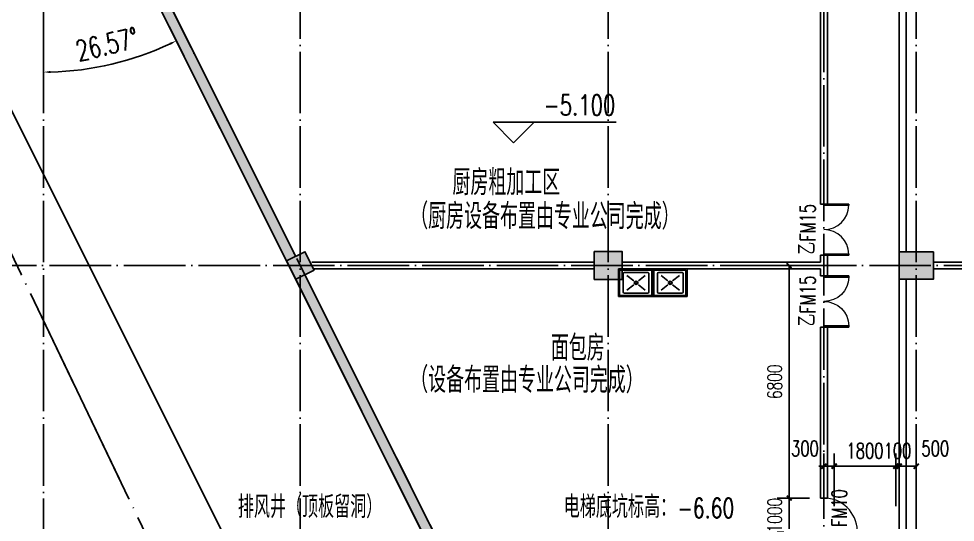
# Model space of a CAD drawing. Extents: x 246015 to 608740, y -108003 to 88400.
# Drawn here: x 299127 to 326492, y -18969 to -4243 of the extents above; entities that cross this region are included whole.
import ezdxf

# ---------------------------------------------------------------- set-up
doc = ezdxf.new("R2010")
doc.units = 0
doc.header["$LTSCALE"] = 3000
doc.header["$MEASUREMENT"] = 0
doc.header["$PDMODE"] = 1
doc.linetypes.add('DOTE', pattern=[2.42, 2, -0.2, 0.02, -0.2])
doc.layers.get('0').update_dxf_attribs({"linetype": 'CONTINUOUS'})
doc.layers.get('DEFPOINTS').update_dxf_attribs({"linetype": 'CONTINUOUS'})
for name, color, linetype in [('column', 9, 'CONTINUOUS'), ('DIM_ELEV', 3, 'CONTINUOUS'), ('dote', 1, 'DOTE'), ('LVTRY', 6, 'CONTINUOUS'), ('PUB_DIM', 3, 'CONTINUOUS'), ('PUB_HATCH', 8, 'CONTINUOUS'), ('PUB_TEXT', 7, 'CONTINUOUS'), ('stair', 2, 'CONTINUOUS'), ('WALL', 9, 'CONTINUOUS'), ('WINDOW', 4, 'CONTINUOUS'), ('WINDOW_TEXT', 7, 'CONTINUOUS')]:
    doc.layers.add(name, color=color, linetype=linetype)
doc.layers.add('红线', color=7, linetype='CONTINUOUS', true_color=0xe0150b)
doc.styles.add('_TCH_DIM', font='SIMPLEX', dxfattribs={"bigfont": 'GBCBIG'})
doc.styles.add('_TCH_WINDOW', font='SIMPLEX', dxfattribs={"bigfont": 'GBCBIG'})
doc.styles.add('DIM_FONT', font='simplex.shx', dxfattribs={"width": 0.7, "bigfont": 'hztxt.shx'})
doc.dimstyles.new('ANGL200', dxfattribs={"dimscale": 2, "dimtxt": 300, "dimasz": 100, "dimexe": 250, "dimexo": 300, "dimgap": 150, "dimtad": 1, "dimdec": 0, "dimzin": 0, "dimdsep": 46, "dimtxsty": 'DIM_FONT', "dimcen": 0.09, "dimclrt": 7, "dimazin": 2, "dimtfac": 1, "dimtdec": 0, "dimtix": 1, "dimtmove": 2, "dimatfit": 3, "dimfxl": 0, "dimtolj": 1, "dimtzin": 0, "dimarcsym": 0})
doc.dimstyles.new('DIMN140', dxfattribs={"dimscale": 1.4, "dimtxt": 300, "dimasz": 100, "dimexe": 250, "dimexo": 300, "dimgap": 150, "dimtad": 1, "dimdec": 0, "dimzin": 0, "dimdsep": 46, "dimtxsty": 'DIM_FONT', "dimblk": 'ARCHTICK', "dimcen": 0.09, "dimclrt": 7, "dimazin": 2, "dimtfac": 1, "dimtdec": 0, "dimtix": 1, "dimtmove": 2, "dimatfit": 3, "dimfxl": 0, "dimtolj": 1, "dimtzin": 0, "dimarcsym": 0})
doc.dimstyles.new('DIMN150', dxfattribs={"dimscale": 1.5, "dimtxt": 300, "dimasz": 100, "dimexe": 250, "dimexo": 300, "dimgap": 150, "dimtad": 1, "dimdec": 0, "dimzin": 0, "dimdsep": 46, "dimtxsty": 'DIM_FONT', "dimblk": 'ARCHTICK', "dimcen": 0.09, "dimclrt": 7, "dimazin": 2, "dimtfac": 1, "dimtdec": 0, "dimtix": 1, "dimtmove": 2, "dimatfit": 3, "dimfxl": 0, "dimtolj": 1, "dimtzin": 0, "dimarcsym": 0})
doc.dimstyles.new('DIMN200', dxfattribs={"dimscale": 2, "dimtxt": 300, "dimasz": 100, "dimexe": 250, "dimexo": 300, "dimgap": 150, "dimtad": 1, "dimdec": 0, "dimzin": 0, "dimdsep": 46, "dimtxsty": 'DIM_FONT', "dimblk": 'ARCHTICK', "dimcen": 0.09, "dimclrt": 7, "dimazin": 2, "dimtfac": 1, "dimtdec": 0, "dimtix": 1, "dimtmove": 2, "dimatfit": 3, "dimfxl": 0, "dimtolj": 1, "dimtzin": 0, "dimarcsym": 0})

# ---------------------------------------------------------------- blocks, each defined once
blk = doc.blocks.new('洗涤池')
at = {"layer": 'LVTRY'}
for p, q in [((31, 38), (31, 775)), ((31, 775), (969, 775)), ((136, 135), (136, 675)), ((173, 705), (848, 705)), ((442, 460), (241, 621)), ((580, 460), (781, 621)), ((886, 675), (886, 135)), ((969, 775), (969, 38)), ((1000, 800), (1000, 0)), ((241, 189), (442, 350)), ((781, 189), (580, 350)), ((31, 38), (969, 38)), ((848, 105), (173, 105))]:
    blk.add_line(p, q, dxfattribs=at)
blk.add_lwpolyline([(1000, 0), (0, 0), (0, 800), (1000, 800)], dxfattribs=at)
for centre, major_axis, start_param, end_param in [((173, 675), (-37.5, 0), 4.712389, 6.283185), ((848, 675), (37.5, 0), 0, 1.570796), ((173, 135), (-37.5, 0), 0, 1.570796), ((848, 135), (-37.5, 0), 1.570796, 3.141593)]:
    blk.add_ellipse(centre, major_axis=major_axis, ratio=0.8, start_param=start_param, end_param=end_param, dxfattribs=at)
for major_axis in [(-56.2, 0), (-37.5, 0)]:
    blk.add_ellipse((511, 405), major_axis=major_axis, ratio=0.8, dxfattribs=at)
blk = doc.blocks.new('_ARCHTICK')
at = {"color": 0, "linetype": 'ByBlock', "const_width": 0.4}
blk.add_lwpolyline([(-0.5, -0.5), (0.5, 0.5)], dxfattribs=at)
blk = doc.blocks.new('*D319')
at = {"layer": 'DEFPOINTS', "color": 0}
for p in [(321638, -18261), (322654, -18261), (322654, -19261)]:
    blk.add_point(p, dxfattribs=at)
at = {"layer": 'PUB_DIM', "color": 0, "lineweight": -2}
for p, q in [((322234, -18261), (321288, -18261)), ((321638, -18261), (321638, -18121)), ((321638, -19261), (321638, -18261)), ((322234, -19261), (321288, -19261)), ((321638, -19261), (321638, -19401))]:
    blk.add_line(p, q, dxfattribs=at)
at = {"layer": 'PUB_DIM', "color": 0, "lineweight": -2, "xscale": 140, "yscale": 140, "zscale": 140}
for p, rotation in [((321638, -18261), 270), ((321638, -19261), 90)]:
    blk.add_blockref('_ARCHTICK', p, dxfattribs=dict(at, rotation=rotation))
at = {"layer": 'PUB_DIM', "color": 7, "insert": (321218, -18761), "char_height": 420, "attachment_point": 5, "rotation": 90, "style": 'DIM_FONT'}
blk.add_mtext('\\A1;1000', dxfattribs=at)
blk = doc.blocks.new('*D320')
at = {"layer": 'DEFPOINTS', "color": 0}
for p in [(321638, -11461), (322654, -11461), (322654, -18261)]:
    blk.add_point(p, dxfattribs=at)
at = {"layer": 'PUB_DIM', "color": 0, "lineweight": -2}
for p, q in [((322234, -11461), (321288, -11461)), ((321638, -18261), (321638, -11461)), ((322234, -18261), (321288, -18261))]:
    blk.add_line(p, q, dxfattribs=at)
at = {"layer": 'PUB_DIM', "color": 0, "lineweight": -2, "xscale": 140, "yscale": 140, "zscale": 140}
for p, rotation in [((321638, -11461), 90), ((321638, -18261), 270)]:
    blk.add_blockref('_ARCHTICK', p, dxfattribs=dict(at, rotation=rotation))
at = {"layer": 'PUB_DIM', "color": 7, "insert": (321218, -14861), "char_height": 420, "attachment_point": 5, "rotation": 90, "style": 'DIM_FONT'}
blk.add_mtext('\\A1;6800', dxfattribs=at)
blk = doc.blocks.new('*D461')
at = {"layer": 'DEFPOINTS', "color": 0}
for p in [(298395, 2059), (323892, -48935), (320714, -50524)]:
    blk.add_point(p, dxfattribs=at)
at = {"layer": 'PUB_DIM', "color": 0, "lineweight": -2}
for p, q in [((297859, 1791), (294770, 247)), ((295217, 470), (320714, -50524)), ((323356, -49203), (320267, -50747))]:
    blk.add_line(p, q, dxfattribs=at)
at = {"layer": 'PUB_DIM', "color": 0, "lineweight": -2, "xscale": 200, "yscale": 200, "zscale": 200}
for p, rotation in [((295217, 470), 116.5650511717847), ((320714, -50524), 296.5650511717847)]:
    blk.add_blockref('_ARCHTICK', p, dxfattribs=dict(at, rotation=rotation))
at = {"layer": 'PUB_DIM', "color": 7, "insert": (308502, -24758), "char_height": 600, "attachment_point": 5, "rotation": 296.5651, "style": 'DIM_FONT'}
blk.add_mtext('\\A1;57013', dxfattribs=at)
blk = doc.blocks.new('*D957')
at = {"layer": 'DEFPOINTS', "color": 0}
for p in [(325354, -17329), (324854, -18947), (325354, -18947)]:
    blk.add_point(p, dxfattribs=at)
at = {"layer": 'PUB_DIM', "color": 0, "lineweight": -2}
for p, q in [((324854, -18497), (324854, -16954)), ((325354, -18497), (325354, -16954)), ((324854, -17329), (325354, -17329))]:
    blk.add_line(p, q, dxfattribs=at)
at = {"layer": 'PUB_DIM', "color": 0, "lineweight": -2, "xscale": 150, "yscale": 150, "zscale": 150, "rotation": 180}
blk.add_blockref('_ARCHTICK', (324854, -17329), dxfattribs=at)
at = {"layer": 'PUB_DIM', "color": 0, "lineweight": -2, "xscale": 150, "yscale": 150, "zscale": 150}
blk.add_blockref('_ARCHTICK', (325354, -17329), dxfattribs=at)
at = {"layer": 'PUB_DIM', "color": 7, "insert": (325909, -16812), "char_height": 450, "attachment_point": 5, "style": 'DIM_FONT'}
blk.add_mtext('\\A1;500', dxfattribs=at)
blk = doc.blocks.new('*D958')
at = {"layer": 'DEFPOINTS', "color": 0}
for p in [(324854, -17329), (324754, -18947), (324854, -18947)]:
    blk.add_point(p, dxfattribs=at)
at = {"layer": 'PUB_DIM', "color": 0, "lineweight": -2}
for p, q in [((324754, -18497), (324754, -16954)), ((324854, -18497), (324854, -16954)), ((324754, -17329), (324604, -17329)), ((324754, -17329), (324854, -17329)), ((324854, -17329), (325004, -17329))]:
    blk.add_line(p, q, dxfattribs=at)
at = {"layer": 'PUB_DIM', "color": 0, "lineweight": -2, "xscale": 150, "yscale": 150, "zscale": 150}
blk.add_blockref('_ARCHTICK', (324754, -17329), dxfattribs=at)
at = {"layer": 'PUB_DIM', "color": 0, "lineweight": -2, "xscale": 150, "yscale": 150, "zscale": 150, "rotation": 180}
blk.add_blockref('_ARCHTICK', (324854, -17329), dxfattribs=at)
at = {"layer": 'PUB_DIM', "color": 7, "insert": (324804, -16879), "char_height": 450, "attachment_point": 5, "style": 'DIM_FONT'}
blk.add_mtext('\\A1;100', dxfattribs=at)
blk = doc.blocks.new('*D959')
at = {"layer": 'DEFPOINTS', "color": 0}
for p in [(324754, -17329), (322954, -18947), (324754, -18947)]:
    blk.add_point(p, dxfattribs=at)
at = {"layer": 'PUB_DIM', "color": 0, "lineweight": -2}
for p, q in [((322954, -18497), (322954, -16954)), ((324754, -18497), (324754, -16954)), ((322954, -17329), (324754, -17329))]:
    blk.add_line(p, q, dxfattribs=at)
at = {"layer": 'PUB_DIM', "color": 0, "lineweight": -2, "xscale": 150, "yscale": 150, "zscale": 150, "rotation": 180}
blk.add_blockref('_ARCHTICK', (322954, -17329), dxfattribs=at)
at = {"layer": 'PUB_DIM', "color": 0, "lineweight": -2, "xscale": 150, "yscale": 150, "zscale": 150}
blk.add_blockref('_ARCHTICK', (324754, -17329), dxfattribs=at)
at = {"layer": 'PUB_DIM', "color": 7, "insert": (323854, -16879), "char_height": 450, "attachment_point": 5, "style": 'DIM_FONT'}
blk.add_mtext('\\A1;1800', dxfattribs=at)
blk = doc.blocks.new('*D960')
at = {"layer": 'DEFPOINTS', "color": 0}
for p in [(322954, -17329), (322654, -18947), (322954, -18947)]:
    blk.add_point(p, dxfattribs=at)
at = {"layer": 'PUB_DIM', "color": 0, "lineweight": -2}
for p, q in [((322654, -18497), (322654, -16954)), ((322954, -18497), (322954, -16954)), ((322654, -17329), (322504, -17329)), ((322654, -17329), (322954, -17329)), ((322954, -17329), (323104, -17329))]:
    blk.add_line(p, q, dxfattribs=at)
at = {"layer": 'PUB_DIM', "color": 0, "lineweight": -2, "xscale": 150, "yscale": 150, "zscale": 150}
blk.add_blockref('_ARCHTICK', (322654, -17329), dxfattribs=at)
at = {"layer": 'PUB_DIM', "color": 0, "lineweight": -2, "xscale": 150, "yscale": 150, "zscale": 150, "rotation": 180}
blk.add_blockref('_ARCHTICK', (322954, -17329), dxfattribs=at)
at = {"layer": 'PUB_DIM', "color": 7, "insert": (322099, -16812), "char_height": 450, "attachment_point": 5, "style": 'DIM_FONT'}
blk.add_mtext('\\A1;300', dxfattribs=at)
blk = doc.blocks.new('*D1001')
at = {"layer": 'DEFPOINTS', "color": 0}
for p in [(299854, 2868), (301885, -1193), (299854, -1673), (301189, -5701)]:
    blk.add_point(p, dxfattribs=at)
at = {"layer": 'PUB_DIM', "color": 0, "lineweight": -2}
for p, q in [((302153, -1730), (303956, -5336)), ((299854, -2273), (299854, -6304))]:
    blk.add_line(p, q, dxfattribs=at)
blk.add_arc((299854, 2868), 8672, 271.3214, 295.2437, dxfattribs=at)
at = {"layer": 'PUB_DIM', "color": 0}
for points in [[(303538, -4946), (303567, -5006), (303732, -4889)], [(300054, -5835), (300053, -5769), (299854, -5804)]]:
    blk.add_solid(points, dxfattribs=at)
at = {"layer": 'PUB_DIM', "color": 7, "insert": (301708, -4989), "char_height": 600, "attachment_point": 5, "rotation": 13.2825, "style": 'DIM_FONT'}
blk.add_mtext('\\A1;26.57°', dxfattribs=at)
blk = doc.blocks.new('_FZH')
blk.add_lwpolyline([(-0.5, -0.5), (0.5, -0.5), (0.5, 0.5), (-0.5, 0.5)], close=True)
at = {"layer": 'PUB_HATCH'}
blk.add_solid([(-0.5, -0.5), (0.5, -0.5), (-0.5, 0.5), (0.5, 0.5)], dxfattribs=at)
blk = doc.blocks.new('$DorLib2D$00000002')
for p, q in [((-0.5, 0), (-0.5, 0.4875)), ((-0.475, 0.4875), (-0.5, 0.4875)), ((-0.475, 0), (-0.475, 0.4875)), ((0.475, 0), (0.475, 0.4875)), ((0.475, 0.4875), (0.5, 0.4875)), ((0.5, 0), (0.5, 0.4875)), ((-0.5, 0), (-0.475, 0)), ((0.5, 0), (0.475, 0))]:
    blk.add_line(p, q)
at = {"lineweight": 13}
for centre, start, end in [((-0.4875, 0), 0, 88.53072), ((0.4875, 0), 91.46928, 180)]:
    blk.add_arc(centre, 0.4875, start, end, dxfattribs=at)
blk = doc.blocks.new('$DorLib2D$00000001')
for p, q in [((0.45, 0.975), (0.5, 0.975)), ((0.45, 0), (0.45, 0.975)), ((0.5, 0), (0.5, 0.975)), ((0.5, 0), (0.45, 0))]:
    blk.add_line(p, q)
at = {"lineweight": 13}
blk.add_arc((0.475, 0), 0.975, 91.4693, 180, dxfattribs=at)

msp = doc.modelspace()

# ---------------------------------------------------------------- hatches: boundary and pattern name
at = {"layer": 'PUB_HATCH'}
for points in [[(306951.4, -11327.2), (307219.7, -11193), (302988, -2729.7), (302719.7, -2863.9)], [(311451.4, -20327.2), (311719.7, -20193), (307488, -11729.7), (307219.7, -11863.9)]]:
    msp.add_hatch(color=256, dxfattribs=at).paths.add_polyline_path(points)

# ---------------------------------------------------------------- linework, layer by layer
at = {"layer": 'DIM_ELEV'}
for p, q in [((313587.5, -7868), (312987.5, -7268)), ((312987.5, -7268), (316587.5, -7268)), ((313587.5, -7868), (314187.5, -7268))]:
    msp.add_line(p, q, dxfattribs=at)
at = {"layer": 'dote', "ltscale": 0.3}
for p, q in [((299853.9, -81061.4), (299853.9, 53538.6)), ((307353.9, -81061.4), (307353.9, 53538.6)), ((316353.9, -81061.4), (316353.9, 53538.6)), ((325353.9, -81061.4), (325353.9, 53538.6)), ((322653.9, -29761.4), (322653.9, 11038.6)), ((334353.9, -65461.4), (297470.6, 8305.2)), ((295667.9, -11461.4), (554353.9, -11461.4))]:
    msp.add_line(p, q, dxfattribs=at)
at = {"layer": 'stair'}
msp.add_lwpolyline([(299553.9, 3467.8), (299553.9, 28838.6), (316453.9, 28838.6), (316453.9, 27409.7), (323493.1, 28025.5), (322800.2, 35945.3, -0.0349916), (393128.8, 42129.1), (393066.7, 42838.6), (467189.2, 42838.6), (467163, 42538.6), (467127.7, 42135.3, -0.0358539), (537955.2, 35916.1), (536854.9, 23339.1), (538648, 23182.2), (537798.3, 13438.6), (553653.9, 13438.6), (553653.9, -20761.4), (454653.9, -20761.4), (454653.9, -29761.4), (393186.2, -29761.4), (325560.9, -48546.2), (299553.9, 3467.8)], format="xyb", close=True, dxfattribs=at)
at = {"layer": 'WALL'}
for p, q in [((302988, -2729.7), (307219.7, -11193)), ((302719.7, -2863.9), (306951.4, -11327.2)), ((324853.9, -11061.4), (324853.9, -2861.4)), ((325053.9, -11061.4), (325053.9, -2861.4)), ((322553.9, -3061.4), (322553.9, -9661.4)), ((322753.9, -9661.4), (322753.9, -3061.4)), ((322553.9, -9661.4), (322753.9, -9661.4)), ((322753.9, -11161.4), (322553.9, -11161.4)), ((322553.9, -11161.4), (322553.9, -11361.4)), ((322753.9, -11461.4), (322753.9, -11161.4)), ((307689.3, -11361.4), (315945.5, -11361.4)), ((316762.2, -11361.4), (322553.9, -11361.4)), ((322753.9, -11761.4), (322753.9, -11461.4)), ((334053.9, -11361.4), (325853.9, -11361.4)), ((307488, -11729.7), (311719.7, -20193)), ((307739.3, -11561.4), (315945.5, -11561.4)), ((316762.2, -11561.4), (322553.9, -11561.4)), ((322553.9, -11561.4), (322553.9, -11761.4)), ((322553.9, -11761.4), (322753.9, -11761.4)), ((334053.9, -11561.4), (325853.9, -11561.4)), ((307219.7, -11863.9), (311451.4, -20327.2)), ((324853.9, -11861.4), (324853.9, -20061.4)), ((325053.9, -11861.4), (325053.9, -20061.4)), ((322553.9, -13261.4), (322553.9, -18261.4)), ((322753.9, -13261.4), (322553.9, -13261.4)), ((322753.9, -18261.4), (322753.9, -13261.4)), ((322553.9, -18261.4), (322753.9, -18261.4))]:
    msp.add_line(p, q, dxfattribs=at)
at = {"layer": '红线', "linetype": 'DOTE'}
msp.add_lwpolyline([(321625.8, 41313.5), (283782, 20451.8), (327022.4, -69761.6, -0.1186699), (571935, -34205), (582107, -28597.6), (543576.1, 41298.8, 0.0913964), (321625.8, 41313.5)], format="xyb", dxfattribs=at)
at = {"layer": '红线', "color": 31, "linetype": 'DOTE', "ltscale": 0.5}
msp.add_lwpolyline([(321625.8, 41313.5), (283782, 20451.8), (327022.4, -69761.6, -0.1186699), (571935, -34205), (582107, -28597.6), (543576.1, 41298.8, 0.0913964), (321625.8, 41313.5)], format="xyb", dxfattribs=at)

# ---------------------------------------------------------------- block references
at = {"layer": 'column'}
for p, xscale, yscale, zscale, rotation in [((307353.9, -11461.4), 599.9999999999036, 599.9999999999817, 599.9999999999817, 26.56505117401051), ((325353.9, -11461.4), 1000, 800, 800, 359.9999999867598)]:
    msp.add_blockref('_FZH', p, dxfattribs=dict(at, xscale=xscale, yscale=yscale, zscale=zscale, rotation=rotation))
at = {"layer": 'column', "xscale": 816.6666666666279, "yscale": 816.6666666666279, "zscale": 816.6666666666279}
msp.add_blockref('_FZH', (316353.9, -11461.4), dxfattribs=at)
at = {"layer": 'LVTRY', "xscale": -1, "rotation": 180}
for p in [(316653.9, -11561.4), (317653.9, -11561.4)]:
    msp.add_blockref('洗涤池', p, dxfattribs=at)
at = {"layer": 'WINDOW', "rotation": 270}
for name, p, xscale, yscale, zscale in [('$DorLib2D$00000002', (322653.9, -10411.4), 1500, 1500, 1500), ('$DorLib2D$00000002', (322653.9, -12511.4), -1500, 1500, -1500), ('$DorLib2D$00000001', (322653.9, -18761.4), 1000, 1000, 1000)]:
    msp.add_blockref(name, p, dxfattribs=dict(at, xscale=xscale, yscale=yscale, zscale=zscale))

# ---------------------------------------------------------------- texts
at = {"layer": 'PUB_TEXT', "style": '_TCH_DIM', "width": 0.705882}
for s, height, p in [('-5.100', 595, (314467.5, -7068)), ('-6.60', 573.75, (318370.2, -18840.6))]:
    msp.add_text(s, height=height, dxfattribs=at).set_placement(p)
at = {"layer": 'PUB_TEXT', "style": 'DIM_FONT', "width": 0.7}
for s, p in [('厨房粗加工区', (311798.9, -9404.1)), ('（厨房设备布置由专业公司完成）', (310564.1, -10390.5)), ('面包房', (314674, -14242.4)), ('（设备布置由专业公司完成）', (310564.1, -15178.7))]:
    msp.add_text(s, height=750, rotation=359.90268, dxfattribs=at).set_placement(p)
at = {"layer": 'PUB_TEXT', "style": '_TCH_DIM'}
for s, p in [('排风井（顶板留洞）', (305530, -18840.6)), ('电梯底坑标高：', (315052.6, -18840.6))]:
    msp.add_text(s, height=651.06, dxfattribs=at).set_placement(p)
at = {"layer": 'WINDOW_TEXT', "style": '_TCH_WINDOW', "width": 0.705882}
for s, p in [('FM15', (322403.9, -10767.1)), ('FM15', (322403.9, -12867.1)), ('FM10', (323327.9, -19107))]:
    msp.add_text(s, height=446.25, rotation=90, dxfattribs=at).set_placement(p)
at = {"layer": 'WINDOW_TEXT', "style": '_TCH_WINDOW'}
for p in [(322403.9, -11135.7), (322403.9, -13235.7)]:
    msp.add_text('乙', height=506.4, rotation=90, dxfattribs=at).set_placement(p)

# ---------------------------------------------------------------- dimensions: what is measured, and where the dimension line sits
at = {"layer": 'PUB_DIM'}
dim = msp.add_angular_dim_3p(base=(301188.8252, -5701.0775), center=(299853.8654, 2867.8061), p1=(299853.8654, -1672.8317), p2=(301884.5003, -1193.4638), dimstyle='ANGL200', dxfattribs=at)
dim.commit()
dim.dimension.update_dxf_attribs({"geometry": '*D1001', "text_midpoint": (301708.4879, -4988.5011)})
for p1, p2, distance, dimstyle, picture, middle in [((298395.4, 2059.4), (323892.4, -48934.6), -3553.6, 'DIMN200', '*D461', (308502.1, -24758.5)), ((322653.9, -18261.4), (322653.9, -11461.4), 1015.4, 'DIMN140', '*D320', (321218.4, -14861.4)), ((322953.9, -18946.6), (324753.9, -18946.6), 1617.1, 'DIMN150', '*D959', (323853.9, -16879.5)), ((324753.9, -18946.6), (324853.9, -18946.6), 1617.1, 'DIMN150', '*D958', (324803.9, -16879.5)), ((322653.9, -19261.4), (322653.9, -18261.4), 1015.4, 'DIMN140', '*D319', (321218.4, -18761.4))]:
    dim = msp.add_aligned_dim(p1=p1, p2=p2, distance=distance, dimstyle=dimstyle, dxfattribs=at)
    dim.commit()
    dim.dimension.update_dxf_attribs({"geometry": picture, "text_midpoint": middle})
for base, p1, p2, picture, middle in [((322953.9, -17329.5), (322653.9, -18946.6), (322953.9, -18946.6), '*D960', (322098.9, -16812)), ((325353.9, -17329.5), (324853.9, -18946.6), (325353.9, -18946.6), '*D957', (325908.9, -16812))]:
    dim = msp.add_linear_dim(base=base, p1=p1, p2=p2, angle=0, dimstyle='DIMN150', dxfattribs=at)
    dim.commit()
    dim.dimension.update_dxf_attribs({"geometry": picture, "text_midpoint": middle, "dimtype": 129})

doc.saveas('drawing.dxf')
